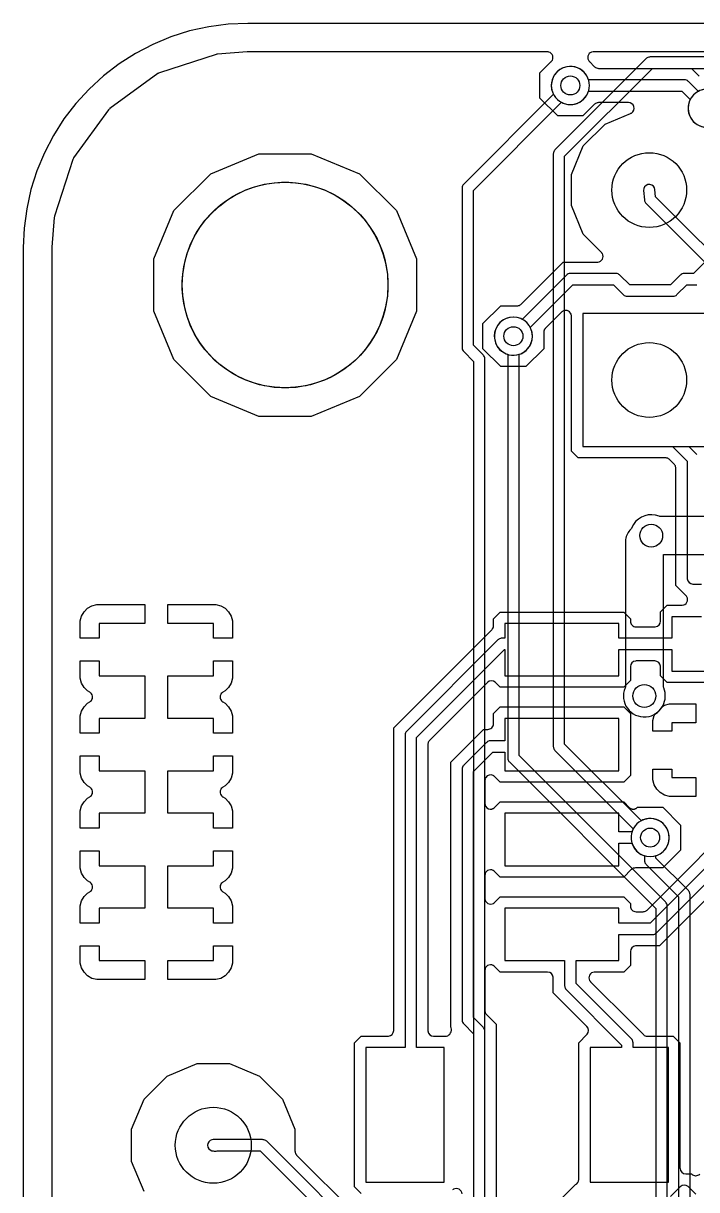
# Model space of a CAD drawing. Header units: inches. Extents: x 0 to 2.56, y 0 to 2.2.
# Drawn here: x 0 to 0.355, y 1.591 to 2.205 of the extents above; entities that cross this region are included whole.
import ezdxf

# ---------------------------------------------------------------- set-up
doc = ezdxf.new("R2010")
doc.units = ezdxf.units.IN

msp = doc.modelspace()

# ---------------------------------------------------------------- linework, layer by layer
at = {"layer": '16_copper_3V3'}
msp.add_lwpolyline([(0.36453, 2.05193), (0.29453, 2.05193), (0.29453, 1.98193), (0.35983, 1.98193)], dxfattribs=at)
at = {"layer": '16_copper_5V'}
msp.add_lwpolyline([(0.38012, 2.06612), (0.33288, 2.11336), (0.33251, 2.11722), (0.33231, 2.11805, 0.866047), (0.32654, 2.11664), (0.32701, 2.11171), (0.32706, 2.11153), (0.32707, 2.11133, 0.14139), (0.32788, 2.10988), (0.375, 2.06276)], format="xyb", dxfattribs=at)
at = {"layer": '16_copper_EEPROM_ID_SC'}
for points in [[(1.548, 2.187), (0.33, 2.187), (0.32967, 2.18695), (0.32933, 2.18693, 0.087654), (0.32837, 2.18652), (0.32815, 2.18633), (0.32788, 2.18612), (0.27988, 2.13812), (0.27968, 2.13785), (0.27946, 2.1376, 0.087651), (0.27907, 2.13663), (0.27905, 2.13634), (0.279, 2.136), (0.279, 1.824), (0.27905, 1.82367), (0.27907, 1.82333, 0.087654), (0.27948, 1.82237), (0.27967, 1.82215), (0.27988, 1.82188), (0.32113, 1.78062), (0.32073, 1.77984, 0.414214), (0.32616, 1.76673), (0.327, 1.76646), (0.327, 1.764, 0.14431), (0.32748, 1.76237), (0.32767, 1.76215), (0.32788, 1.76188), (0.345, 1.74476), (0.345, 1.554)], [(0.351, 1.55524), (0.351, 1.746), (0.35095, 1.74633), (0.35093, 1.74667, 0.087654), (0.35052, 1.74763), (0.35033, 1.74785), (0.35012, 1.74812), (0.333, 1.76524), (0.333, 1.76646), (0.33384, 1.76673), (0.33524, 1.76745, 0.924393), (0.32616, 1.78527), (0.32538, 1.78487), (0.285, 1.82524), (0.285, 2.13476), (0.33124, 2.181), (1.54676, 2.181)]]:
    msp.add_lwpolyline(points, format="xyb", dxfattribs=at)
at = {"layer": '16_copper_GND'}
msp.add_lwpolyline([(0.32954, 1.83983, 0.461008), (0.33716, 1.85478), (0.33696, 1.85516), (0.33696, 1.925), (0.3704, 1.925), (0.37078, 1.92481, 1), (0.37922, 1.94519), (0.37758, 1.94573, 0.158384), (0.37078, 1.94519), (0.3704, 1.945), (0.33519, 1.945), (0.33481, 1.94519, 0.36892), (0.32117, 1.94077), (0.32039, 1.93922), (0.32026, 1.93882), (0.31989, 1.93845, 0.158205), (0.31709, 1.93295), (0.31696, 1.93139, 0.000218), (0.31696, 1.93138), (0.31696, 1.85516), (0.31677, 1.85478, 0.560029), (0.32783, 1.83956)], format="xyb", close=True, dxfattribs=at)
at = {"layer": '16_copper_GPIO10_SDO'}
msp.add_lwpolyline([(0.339, 1.33554), (0.339, 1.74), (0.33895, 1.74033), (0.33893, 1.74067, 0.087654), (0.33852, 1.74163), (0.33833, 1.74185), (0.33812, 1.74212), (0.261, 1.81924), (0.261, 2.03046), (0.26184, 2.03073, 1), (0.25416, 2.04927), (0.25276, 2.04855, 0.6128), (0.25416, 2.03073), (0.255, 2.03046), (0.255, 1.818), (0.25505, 1.81767), (0.25507, 1.81733, 0.087654), (0.25548, 1.81637), (0.25567, 1.81615), (0.25588, 1.81588), (0.333, 1.73876), (0.333, 1.33554)], format="xyb", dxfattribs=at)
at = {"layer": '16_copper_GPIO9_SDI'}
for points in [[(0.243, 1.31154), (0.243, 2.028), (0.24295, 2.02833), (0.24293, 2.02867, 0.087654), (0.24252, 2.02963), (0.24233, 2.02985), (0.24212, 2.03012), (0.237, 2.03524), (0.237, 2.11676), (0.28338, 2.16313), (0.28416, 2.16273, 1), (0.29184, 2.18127), (0.29034, 2.18175, 0.612801), (0.27873, 2.16816), (0.27913, 2.16738), (0.23188, 2.12012), (0.23168, 2.11985), (0.23146, 2.1196, 0.087651), (0.23107, 2.11863), (0.23105, 2.11834), (0.231, 2.118), (0.231, 2.034), (0.23105, 2.03367), (0.23107, 2.03333, 0.087654), (0.23148, 2.03237), (0.23167, 2.03215), (0.23188, 2.03188), (0.237, 2.02676), (0.237, 1.31154)], [(1.254, 2.169), (0.414, 2.169), (0.41367, 2.16895), (0.41333, 2.16893, 0.087654), (0.41237, 2.16852), (0.41215, 2.16833), (0.41188, 2.16812), (0.40676, 2.163), (0.36954, 2.163), (0.36927, 2.16384, 1), (0.35073, 2.15616), (0.35145, 2.15476, 0.6128), (0.36927, 2.15616), (0.36954, 2.157), (0.408, 2.157), (0.40833, 2.15705), (0.40867, 2.15707, 0.087654), (0.40963, 2.15748), (0.40985, 2.15767), (0.41012, 2.15788), (0.41524, 2.163), (1.25276, 2.163)]]:
    msp.add_lwpolyline(points, format="xyb", dxfattribs=at)
at = {"layer": '1_copper_3V3'}
for points in [[(0.36453, 2.05193), (0.29453, 2.05193), (0.29453, 1.98193), (0.34183, 1.98193), (0.3495, 1.97426), (0.3495, 1.9125), (0.34953, 1.91228, 0.392588), (0.3525, 1.9095), (0.357, 1.9095)], [(0.357, 1.89232), (0.3415, 1.89232), (0.3415, 1.881), (0.31358, 1.881), (0.31358, 1.88878), (0.25354, 1.88878), (0.25354, 1.881), (0.252, 1.881, 0.14431), (0.25037, 1.88052), (0.25015, 1.88033), (0.24988, 1.88012), (0.20188, 1.83212), (0.20168, 1.83185), (0.20146, 1.8316, 0.087651), (0.20107, 1.83063), (0.20105, 1.83034), (0.201, 1.83), (0.201, 1.66543), (0.18028, 1.66543), (0.18028, 1.59457), (0.22161, 1.59457), (0.22161, 1.66543), (0.207, 1.66543), (0.207, 1.82876), (0.25324, 1.875), (0.25354, 1.875), (0.25354, 1.86122), (0.31358, 1.86122), (0.31358, 1.875), (0.3415, 1.875), (0.3415, 1.86358), (0.3785, 1.86358)]]:
    msp.add_lwpolyline(points, format="xyb", dxfattribs=at)
msp.add_lwpolyline([(0.35462, 1.97762), (0.35031, 1.98193), (0.36453, 1.98193)], dxfattribs=at)
at = {"layer": '1_copper_EEPROM_ID_SC'}
msp.add_lwpolyline([(0.31358, 1.773), (0.32046, 1.773), (0.32073, 1.77216, 1), (0.33927, 1.77984), (0.33855, 1.78124, 0.6128), (0.32073, 1.77984), (0.32046, 1.779), (0.31358, 1.779), (0.31358, 1.78878), (0.25354, 1.78878), (0.25354, 1.76122), (0.31358, 1.76122)], format="xyb", close=True, dxfattribs=at)
at = {"layer": '1_copper_EEPROM_ID_SD'}
msp.add_lwpolyline([(0.417, 1.81796), (0.33004, 1.731), (0.31358, 1.731), (0.31358, 1.73878), (0.25354, 1.73878), (0.25354, 1.71122), (0.285, 1.71122), (0.285, 1.698), (0.28505, 1.69767), (0.28507, 1.69733, 0.087654), (0.28548, 1.69637), (0.28567, 1.69615), (0.28588, 1.69588), (0.315, 1.66676), (0.315, 1.66543), (0.29839, 1.66543), (0.29839, 1.59457), (0.33972, 1.59457), (0.33972, 1.66543), (0.321, 1.66543), (0.321, 1.668, 0.14431), (0.32052, 1.66963), (0.32033, 1.66985), (0.32012, 1.67012), (0.291, 1.69924), (0.291, 1.71122), (0.31358, 1.71122), (0.31358, 1.725), (0.33128, 1.725), (0.33162, 1.72505), (0.33195, 1.72507, 0.087654), (0.33291, 1.72548), (0.33313, 1.72567), (0.33341, 1.72588), (0.42212, 1.81459)], format="xyb", dxfattribs=at)
at = {"layer": '1_copper_GND'}
for points in [[(0.17779, 1.58857), (0.17428, 1.59208), (0.17428, 1.66792), (0.17779, 1.67143), (0.192, 1.67143), (0.19222, 1.67146, 0.392588), (0.195, 1.67443), (0.195, 1.83373), (0.24666, 1.88539), (0.24686, 1.88566), (0.24708, 1.88592, 0.087651), (0.24748, 1.88688), (0.2475, 1.88717), (0.24754, 1.88751), (0.24754, 1.89126), (0.25106, 1.89478), (0.31607, 1.89478), (0.31958, 1.89126), (0.31958, 1.89, 0.414214), (0.32258, 1.887), (0.3325, 1.887), (0.33272, 1.88703, 0.392588), (0.3355, 1.89), (0.3355, 1.89481), (0.33901, 1.89832), (0.34671, 1.89832), (0.34682, 1.89834), (0.34693, 1.89833, 0.548396), (0.34932, 1.90279), (0.34912, 1.90306), (0.34896, 1.90331, 0.015772), (0.34883, 1.90344), (0.3435, 1.90877), (0.3435, 1.97053), (0.34345, 1.97086), (0.34343, 1.97119, 0.087654), (0.34302, 1.97216), (0.34283, 1.97238), (0.34262, 1.97265), (0.34022, 1.97505), (0.33995, 1.97525), (0.3397, 1.97547, 0.087651), (0.33873, 1.97586), (0.33844, 1.97588), (0.3381, 1.97593), (0.29204, 1.97593), (0.28853, 1.97944), (0.28853, 2.05056), (0.28851, 2.05067), (0.28852, 2.05078, 0.54841), (0.28406, 2.05318), (0.28379, 2.05297), (0.28354, 2.05281, 0.015772), (0.28341, 2.05268), (0.27488, 2.04415), (0.27468, 2.04388), (0.27446, 2.04363, 0.087651), (0.27407, 2.04266), (0.27405, 2.04237), (0.274, 2.04203), (0.274, 2.03337), (0.26463, 2.024), (0.25137, 2.024), (0.242, 2.03337), (0.242, 2.04663), (0.25137, 2.056), (0.26003, 2.056), (0.26036, 2.05605), (0.26069, 2.05607, 0.087654), (0.26166, 2.05648), (0.26188, 2.05667), (0.26215, 2.05688), (0.27812, 2.07285), (0.28427, 2.079), (0.30223, 2.079), (0.30234, 2.07902), (0.30245, 2.07901, 0.54841), (0.30485, 2.08346), (0.30464, 2.08374), (0.30448, 2.08398, 0.015772), (0.30435, 2.08412), (0.29477, 2.0937), (0.28853, 2.10877), (0.28853, 2.12508), (0.29477, 2.14015), (0.3063, 2.15169), (0.31968, 2.15723), (0.31991, 2.15737), (0.32012, 2.15746), (0.32016, 2.15748, 0.747777), (0.31853, 2.163), (0.30287, 2.163), (0.30254, 2.16295), (0.3022, 2.16293, 0.087654), (0.30124, 2.16252), (0.30102, 2.16233), (0.30075, 2.16212), (0.29463, 2.156), (0.28137, 2.156), (0.272, 2.16537), (0.272, 2.17863), (0.27798, 2.1846), (0.27804, 2.18469), (0.27813, 2.18477, 0.54841), (0.27667, 2.18961), (0.27633, 2.18966), (0.27604, 2.18972, 0.015781), (0.27585, 2.18972), (0.11811, 2.18972), (0.118, 2.18971), (0.11787, 2.18972), (0.10221, 2.18848), (0.10191, 2.18842), (0.10152, 2.18835), (0.07173, 2.17867), (0.07168, 2.17864), (0.07162, 2.17863), (0.07124, 2.17842), (0.07097, 2.17829, 0.006887), (0.0709, 2.17824), (0.04556, 2.15983), (0.04552, 2.15979), (0.04546, 2.15976), (0.04516, 2.15945), (0.04494, 2.15923, 0.006878), (0.04489, 2.15917), (0.02648, 2.13383), (0.02646, 2.13377), (0.02642, 2.13373), (0.02623, 2.13334), (0.02608, 2.13307, 0.00688), (0.02606, 2.13299), (0.01638, 2.1032), (0.01633, 2.1029), (0.01624, 2.10251), (0.01501, 2.08685), (0.01502, 2.08673), (0.015, 2.08661), (0.015, 1.51575)], [(1.57785, 2.18972), (0.30015, 2.18972), (0.30003, 2.18971), (0.29992, 2.18972, 0.548403), (0.29753, 2.18526), (0.29773, 2.18499), (0.29789, 2.18474, 0.015772), (0.29802, 2.1846), (0.30075, 2.18188), (0.30102, 2.18168), (0.30127, 2.18146, 0.087664), (0.30224, 2.18107), (0.30253, 2.18105), (0.30287, 2.181), (0.35173, 2.181), (0.35585, 2.17688)], [(0.38099, 1.85758), (0.33901, 1.85758), (0.3355, 1.8611), (0.3355, 1.866), (0.33546, 1.86622, 0.392588), (0.3325, 1.869), (0.32258, 1.869), (0.32236, 1.86897, 0.392588), (0.31958, 1.866), (0.31958, 1.85874), (0.31607, 1.85522), (0.25106, 1.85522), (0.24862, 1.85765), (0.24845, 1.85779, 0.39257), (0.24438, 1.85765), (0.21388, 1.82715), (0.21368, 1.82688), (0.21346, 1.82663, 0.087651), (0.21307, 1.82566), (0.21305, 1.82537), (0.213, 1.82503), (0.213, 1.67443), (0.21303, 1.67421, 0.392588), (0.216, 1.67143), (0.2226, 1.67143), (0.22271, 1.67145), (0.22282, 1.67144, 0.425755), (0.22521, 1.6759), (0.22501, 1.67617), (0.225, 1.67618), (0.225, 1.81573), (0.24227, 1.833), (0.24454, 1.833, 0.414214), (0.24754, 1.836), (0.24754, 1.84126), (0.25106, 1.84478), (0.31607, 1.84478), (0.31958, 1.84126), (0.31958, 1.80874), (0.31607, 1.80522), (0.25106, 1.80522), (0.24812, 1.80816), (0.24803, 1.80822), (0.24796, 1.80831), (0.24774, 1.80845), (0.24763, 1.80854), (0.24758, 1.80856), (0.24743, 1.80867, 0.395858), (0.24346, 1.80763), (0.24333, 1.80734), (0.24331, 1.80731), (0.24327, 1.80723), (0.24326, 1.80721), (0.24318, 1.80706, 0.018634), (0.24311, 1.80685), (0.24307, 1.80657), (0.24303, 1.80641), (0.24303, 1.80633), (0.24301, 1.80623, 0.015781), (0.243, 1.80604), (0.243, 1.79396), (0.24302, 1.79385, 0.018682), (0.24303, 1.79363), (0.24303, 1.79355), (0.24308, 1.79339), (0.24312, 1.79312, 0.018639), (0.24319, 1.7929), (0.24327, 1.79276), (0.24328, 1.79273), (0.24333, 1.79266), (0.24335, 1.79263), (0.24348, 1.79234, 0.315118), (0.24666, 1.79104), (0.24688, 1.79112), (0.24688, 1.79112), (0.24689, 1.79112), (0.24696, 1.79115), (0.24727, 1.79124, 0.018627), (0.24746, 1.79135), (0.24761, 1.79145), (0.24766, 1.79148), (0.24777, 1.79158), (0.24798, 1.79171, 0.015772), (0.24812, 1.79184), (0.25106, 1.79478), (0.31607, 1.79478), (0.31899, 1.79186), (0.31917, 1.79172), (0.31933, 1.79157), (0.31944, 1.79151, 0.01248), (0.31956, 1.79143), (0.31967, 1.79135, 0.037289), (0.32008, 1.79116), (0.32024, 1.79113, 0.006737), (0.32032, 1.79111), (0.32048, 1.79105, 0.037294), (0.32092, 1.79099), (0.3211, 1.791), (0.32113, 1.791), (0.32114, 1.791), (0.32133, 1.79099), (0.32155, 1.79104), (0.32178, 1.79105, 0.014946), (0.32201, 1.79114), (0.32217, 1.79117, 0.027833), (0.32258, 1.79136), (0.32269, 1.79145, 0.009609), (0.32281, 1.79153), (0.32292, 1.79159, 0.041304), (0.32337, 1.792), (0.33663, 1.792), (0.346, 1.78263), (0.346, 1.76937), (0.33663, 1.76), (0.32237, 1.76), (0.3223, 1.76001, 0.196239), (0.32016, 1.75927), (0.31999, 1.75914), (0.31607, 1.75522), (0.25106, 1.75522), (0.24812, 1.75816), (0.24803, 1.75822), (0.24796, 1.75831, 0.54841), (0.24311, 1.75685), (0.24307, 1.75651), (0.24301, 1.75623, 0.015781), (0.243, 1.75604), (0.243, 1.74396), (0.24302, 1.74385), (0.24301, 1.74374, 0.548396), (0.24746, 1.74135), (0.24774, 1.74155), (0.24798, 1.74171, 0.015772), (0.24812, 1.74184), (0.25106, 1.74478), (0.31607, 1.74478), (0.31958, 1.74126), (0.31958, 1.74, 0.414214), (0.32258, 1.737), (0.32631, 1.737), (0.32665, 1.73705), (0.32698, 1.73707, 0.087654), (0.32794, 1.73748), (0.32816, 1.73767), (0.32844, 1.73788), (0.3834, 1.79284)], [(0.429, 1.81299), (0.33501, 1.719), (0.32258, 1.719), (0.32236, 1.71897, 0.392588), (0.31958, 1.716), (0.31958, 1.70874), (0.31607, 1.70522), (0.30075, 1.70522), (0.30064, 1.7052), (0.30053, 1.70521, 0.54841), (0.29813, 1.70076), (0.29834, 1.70048), (0.2985, 1.70024, 0.015772), (0.29863, 1.7001), (0.32085, 1.67788), (0.32642, 1.67231), (0.32668, 1.67211), (0.32694, 1.67189, 0.087651), (0.32791, 1.6715), (0.3282, 1.67148), (0.32854, 1.67143), (0.34221, 1.67143), (0.34572, 1.66792), (0.34572, 1.602), (0.34576, 1.60178, 0.392588), (0.34872, 1.599), (0.35173, 1.599), (0.35188, 1.59885, 0.182584), (0.35381, 1.59798), (0.35402, 1.59799, 0.197442), (0.35612, 1.59885)], [(0.273, 1.57573), (0.29051, 1.59324), (0.29065, 1.59328, 0.291647), (0.29239, 1.596), (0.29239, 1.66792), (0.29675, 1.67228), (0.29688, 1.67246, 0.39257), (0.29675, 1.67652), (0.279, 1.69427), (0.279, 1.70222), (0.27897, 1.70244, 0.392588), (0.276, 1.70522), (0.25106, 1.70522), (0.24812, 1.70816), (0.24803, 1.70822), (0.24796, 1.70831, 0.54841), (0.24311, 1.70685), (0.24307, 1.70651), (0.24301, 1.70623, 0.015781), (0.243, 1.70604), (0.243, 1.68497), (0.24305, 1.68464), (0.24307, 1.68431, 0.087654), (0.24348, 1.68334), (0.24367, 1.68312), (0.24388, 1.68285), (0.249, 1.67773), (0.249, 1.56827)], [(0.06355, 1.58965), (0.057, 1.60545), (0.057, 1.62256), (0.06355, 1.63837), (0.07564, 1.65046), (0.09145, 1.65701), (0.10855, 1.65701), (0.12436, 1.65046), (0.13645, 1.63837), (0.143, 1.62256), (0.143, 1.61097), (0.14303, 1.61075), (0.14303, 1.61055), (0.14306, 1.61046), (0.14307, 1.61031, 0.01577), (0.14312, 1.61012), (0.14324, 1.60986), (0.14328, 1.60973), (0.14331, 1.60968), (0.14338, 1.60951, 0.015774), (0.14348, 1.60934), (0.14367, 1.60912), (0.14373, 1.60904), (0.14375, 1.60902), (0.14376, 1.60901), (0.14388, 1.60885), (0.1745, 1.57823)], [(0.23099, 1.58845, 0.548403), (0.22653, 1.59084), (0.22626, 1.59064), (0.22602, 1.59048, 0.015772)]]:
    msp.add_lwpolyline(points, format="xyb", dxfattribs=at)
for points in [[(0.12404, 1.9978), (0.09863, 2.00832), (0.07919, 2.02777), (0.06866, 2.05318), (0.06866, 2.08068), (0.07919, 2.10609), (0.09863, 2.12554), (0.12404, 2.13606), (0.15155, 2.13606), (0.17696, 2.12554), (0.1964, 2.10609), (0.20693, 2.08068), (0.20693, 2.05318), (0.1964, 2.02777), (0.17696, 2.00832), (0.15155, 1.9978)], [(0.03, 1.881), (0.03, 1.8901), (0.03068, 1.89264), (0.032, 1.89492), (0.03386, 1.89678), (0.03614, 1.8981), (0.03868, 1.89878), (0.06402, 1.89878), (0.06402, 1.88878), (0.04, 1.88878), (0.04, 1.881)], [(0.10004, 1.881), (0.10004, 1.88878), (0.07602, 1.88878), (0.07602, 1.89878), (0.10136, 1.89878), (0.1039, 1.8981), (0.10618, 1.89678), (0.10804, 1.89492), (0.10936, 1.89264), (0.11004, 1.8901), (0.11004, 1.881)], [(0.3315, 1.83205), (0.3315, 1.83773), (0.33218, 1.84028), (0.33266, 1.84112), (0.33273, 1.84115), (0.33413, 1.84217), (0.33535, 1.84339), (0.33637, 1.84479), (0.33652, 1.84509), (0.33764, 1.84574), (0.34018, 1.84642), (0.354, 1.84642), (0.354, 1.83642), (0.3415, 1.83642), (0.3415, 1.83205)], [(0.34018, 1.79768), (0.33764, 1.79836), (0.33536, 1.79968), (0.33349, 1.80154), (0.33218, 1.80382), (0.3315, 1.80636), (0.3315, 1.81205), (0.3415, 1.81205), (0.3415, 1.80768), (0.354, 1.80768), (0.354, 1.79768)], [(0.03868, 1.70122), (0.03614, 1.7019), (0.03386, 1.70322), (0.032, 1.70508), (0.03068, 1.70736), (0.03, 1.7099), (0.03, 1.719), (0.04, 1.719), (0.04, 1.71122), (0.06402, 1.71122), (0.06402, 1.70122)], [(0.07602, 1.70122), (0.07602, 1.71122), (0.10004, 1.71122), (0.10004, 1.719), (0.11004, 1.719), (0.11004, 1.7099), (0.10936, 1.70736), (0.10804, 1.70508), (0.10618, 1.70322), (0.1039, 1.7019), (0.10136, 1.70122)]]:
    msp.add_lwpolyline(points, close=True, dxfattribs=at)
for points in [[(0.03, 1.831), (0.03, 1.8401), (0.03068, 1.84264), (0.032, 1.84492), (0.03386, 1.84678), (0.03493, 1.8474, 0.430484), (0.03592, 1.85163), (0.03578, 1.85187), (0.03567, 1.85197), (0.03558, 1.85209), (0.03535, 1.85228), (0.03516, 1.85246, 0.016745), (0.03493, 1.8526), (0.03386, 1.85322), (0.032, 1.85508), (0.03068, 1.85736), (0.03, 1.8599), (0.03, 1.869), (0.04, 1.869), (0.04, 1.86122), (0.06402, 1.86122), (0.06402, 1.83878), (0.04, 1.83878), (0.04, 1.831)], [(0.10004, 1.831), (0.10004, 1.83878), (0.07602, 1.83878), (0.07602, 1.86122), (0.10004, 1.86122), (0.10004, 1.869), (0.11004, 1.869), (0.11004, 1.8599), (0.10936, 1.85736), (0.10804, 1.85508), (0.10618, 1.85322), (0.1051, 1.8526, 0.430518), (0.10412, 1.84837), (0.10426, 1.84813), (0.10437, 1.84803), (0.10446, 1.84791), (0.10469, 1.84772), (0.10488, 1.84754, 0.016744), (0.1051, 1.8474), (0.10618, 1.84678), (0.10804, 1.84492), (0.10936, 1.84264), (0.11004, 1.8401), (0.11004, 1.831)], [(0.03, 1.781), (0.03, 1.7901), (0.03068, 1.79264), (0.032, 1.79492), (0.03386, 1.79678), (0.03493, 1.7974, 0.430555), (0.03592, 1.80163), (0.03578, 1.80187, 0.017746), (0.03558, 1.80209), (0.03535, 1.80228), (0.03516, 1.80246, 0.016747), (0.03493, 1.8026), (0.03386, 1.80322), (0.032, 1.80508), (0.03068, 1.80736), (0.03, 1.8099), (0.03, 1.819), (0.04, 1.819), (0.04, 1.81122), (0.06402, 1.81122), (0.06402, 1.78878), (0.04, 1.78878), (0.04, 1.781)], [(0.10004, 1.781), (0.10004, 1.78878), (0.07602, 1.78878), (0.07602, 1.81122), (0.10004, 1.81122), (0.10004, 1.819), (0.11004, 1.819), (0.11004, 1.8099), (0.10936, 1.80736), (0.10804, 1.80508), (0.10618, 1.80322), (0.1051, 1.8026, 0.430518), (0.10412, 1.79837), (0.10426, 1.79813, 0.017747), (0.10446, 1.79791), (0.10469, 1.79772), (0.10488, 1.79754, 0.016753), (0.1051, 1.7974), (0.10618, 1.79678), (0.10804, 1.79492), (0.10936, 1.79264), (0.11004, 1.7901), (0.11004, 1.781)], [(0.03, 1.731), (0.03, 1.7401), (0.03068, 1.74264), (0.032, 1.74492), (0.03386, 1.74678), (0.03493, 1.7474, 0.430518), (0.03592, 1.75163), (0.03578, 1.75187), (0.03567, 1.75197), (0.03558, 1.75209), (0.03535, 1.75228), (0.03516, 1.75246, 0.016753), (0.03493, 1.7526), (0.03386, 1.75322), (0.032, 1.75508), (0.03068, 1.75736), (0.03, 1.7599), (0.03, 1.769), (0.04, 1.769), (0.04, 1.76122), (0.06402, 1.76122), (0.06402, 1.73878), (0.04, 1.73878), (0.04, 1.731)], [(0.10004, 1.731), (0.10004, 1.73878), (0.07602, 1.73878), (0.07602, 1.76122), (0.10004, 1.76122), (0.10004, 1.769), (0.11004, 1.769), (0.11004, 1.7599), (0.10936, 1.75736), (0.10804, 1.75508), (0.10618, 1.75322), (0.1051, 1.7526, 0.430555), (0.10412, 1.74837), (0.10426, 1.74813), (0.10437, 1.74803), (0.10446, 1.74791), (0.10469, 1.74772), (0.10488, 1.74754, 0.016747), (0.1051, 1.7474), (0.10618, 1.74678), (0.10804, 1.74492), (0.10936, 1.74264), (0.11004, 1.7401), (0.11004, 1.731)]]:
    msp.add_lwpolyline(points, format="xyb", close=True, dxfattribs=at)
at = {"layer": '1_copper_GPIO10_SDO'}
msp.add_lwpolyline([(0.375, 2.09524), (0.35276, 2.073), (0.348, 2.073), (0.34767, 2.07295), (0.34733, 2.07293, 0.087654), (0.34637, 2.07252), (0.34615, 2.07233), (0.34588, 2.07212), (0.34076, 2.067), (0.31924, 2.067), (0.31412, 2.07212), (0.31385, 2.07232), (0.3136, 2.07254, 0.087651), (0.31263, 2.07293), (0.31234, 2.07295), (0.312, 2.073), (0.288, 2.073), (0.28767, 2.07295), (0.28733, 2.07293, 0.087654), (0.28637, 2.07252), (0.28615, 2.07233), (0.28588, 2.07212), (0.26262, 2.04887), (0.26184, 2.04927, 1), (0.25416, 2.03073), (0.25566, 2.03025, 0.612801), (0.26727, 2.04384), (0.26687, 2.04462), (0.28924, 2.067), (0.31076, 2.067), (0.31588, 2.06188), (0.31615, 2.06168), (0.3164, 2.06146, 0.087651), (0.31737, 2.06107), (0.31766, 2.06105), (0.318, 2.061), (0.342, 2.061), (0.34233, 2.06105), (0.34267, 2.06107, 0.087654), (0.34363, 2.06148), (0.34385, 2.06167), (0.34412, 2.06188), (0.34924, 2.067), (0.354, 2.067), (0.35433, 2.06705), (0.35467, 2.06707, 0.087654)], format="xyb", dxfattribs=at)
at = {"layer": '1_copper_GPIO15_RX'}
msp.add_lwpolyline([(0.354, 1.58824), (0.35012, 1.59212), (0.34994, 1.59226, 0.39257), (0.34588, 1.59212), (0.34076, 1.587)], format="xyb", dxfattribs=at)
at = {"layer": '1_copper_GPIO9_SDI'}
msp.add_lwpolyline([(0.36234, 2.15025, 1), (0.35766, 2.16975), (0.35616, 2.16927), (0.35538, 2.16887), (0.35012, 2.17412), (0.34985, 2.17432), (0.3496, 2.17454, 0.087651), (0.34863, 2.17493), (0.34834, 2.17495), (0.348, 2.175), (0.29754, 2.175), (0.29727, 2.17584, 1), (0.27873, 2.16816), (0.27945, 2.16676, 0.6128), (0.29727, 2.16816), (0.29754, 2.169), (0.34676, 2.169), (0.35113, 2.16462), (0.35073, 2.16384, 0.560029), (0.36079, 2.15)], format="xyb", close=True, dxfattribs=at)
at = {"layer": '1_copper_N11'}
for points in [[(0.243, 1.572), (0.243, 1.674), (0.24295, 1.67433), (0.24293, 1.67467, 0.087654), (0.24252, 1.67563), (0.24233, 1.67585), (0.24212, 1.67612), (0.237, 1.68124), (0.237, 1.81076), (0.24724, 1.821), (0.25354, 1.821), (0.25354, 1.81122), (0.31358, 1.81122), (0.31358, 1.83878), (0.25354, 1.83878), (0.25354, 1.827), (0.246, 1.827), (0.24567, 1.82695), (0.24533, 1.82693, 0.087654), (0.24437, 1.82652), (0.24415, 1.82633), (0.24388, 1.82612), (0.23188, 1.81412), (0.23168, 1.81385), (0.23146, 1.8136, 0.087651), (0.23107, 1.81263), (0.23105, 1.81234), (0.231, 1.812), (0.231, 1.68), (0.23105, 1.67967), (0.23107, 1.67933, 0.087654), (0.23148, 1.67837), (0.23167, 1.67815), (0.23188, 1.67788), (0.237, 1.67276), (0.237, 1.57324)], [(0.18344, 1.5608), (0.12812, 1.61612), (0.12785, 1.61632), (0.1276, 1.61654, 0.087651), (0.12663, 1.61693), (0.12634, 1.61695), (0.126, 1.617), (0.10201, 1.617), (0.10001, 1.61701), (0.09916, 1.61689, 0.752237), (0.09917, 1.61112), (0.09999, 1.61101, 0.149075), (0.102, 1.611), (0.12476, 1.611), (0.18344, 1.55232)]]:
    msp.add_lwpolyline(points, format="xyb", dxfattribs=at)
at = {"layer": 'drills_NPTH'}
msp.add_circle((0.1378, 2.06693), 0.05413, dxfattribs=at)
at = {"layer": 'drills_PTH'}
for centre, radius in [((0.32953, 2.11693), 0.01969), ((0.32953, 2.01693), 0.01969), ((0.1, 1.61401), 0.02)]:
    msp.add_circle(centre, radius, dxfattribs=at)
at = {"layer": 'drills_via_1_16'}
for centre, radius in [((0.288, 2.172), 0.005), ((0.258, 2.04), 0.005), ((0.33058, 1.935), 0.006), ((0.32696, 1.85056), 0.006), ((0.33, 1.776), 0.005)]:
    msp.add_circle(centre, radius, dxfattribs=at)
at = {"layer": 'holes'}
msp.add_lwpolyline([(0.19193, 2.065), (0.19165, 2.06114), (0.1911, 2.05731), (0.19028, 2.05353), (0.18919, 2.04982), (0.18784, 2.0462), (0.18623, 2.04268), (0.18438, 2.03929), (0.18229, 2.03604), (0.17997, 2.03294), (0.17744, 2.03002), (0.17471, 2.02728), (0.17178, 2.02475), (0.16869, 2.02243), (0.16544, 2.02034), (0.16204, 2.01849), (0.15852, 2.01688), (0.1549, 2.01553), (0.15119, 2.01444), (0.14741, 2.01362), (0.14359, 2.01307), (0.13973, 2.0128), (0.13586, 2.0128), (0.132, 2.01307), (0.12818, 2.01362), (0.1244, 2.01444), (0.12069, 2.01553), (0.11707, 2.01688), (0.11355, 2.01849), (0.11015, 2.02034), (0.1069, 2.02243), (0.10381, 2.02475), (0.10088, 2.02728), (0.09815, 2.03002), (0.09562, 2.03294), (0.0933, 2.03604), (0.09121, 2.03929), (0.08936, 2.04268), (0.08775, 2.0462), (0.0864, 2.04982), (0.08531, 2.05353), (0.08449, 2.05731), (0.08394, 2.06114), (0.08366, 2.065), (0.08366, 2.06886), (0.08394, 2.07272), (0.08449, 2.07655), (0.08531, 2.08033), (0.0864, 2.08404), (0.08775, 2.08766), (0.08936, 2.09118), (0.09121, 2.09457), (0.0933, 2.09782), (0.09562, 2.10092), (0.09815, 2.10384), (0.10088, 2.10657), (0.10381, 2.10911), (0.1069, 2.11142), (0.11015, 2.11351), (0.11355, 2.11537), (0.11707, 2.11697), (0.12069, 2.11833), (0.1244, 2.11941), (0.12818, 2.12024), (0.132, 2.12079), (0.13586, 2.12106), (0.13973, 2.12106), (0.14359, 2.12079), (0.14741, 2.12024), (0.15119, 2.11941), (0.1549, 2.11833), (0.15852, 2.11697), (0.16204, 2.11537), (0.16544, 2.11351), (0.16869, 2.11142), (0.17178, 2.10911), (0.17471, 2.10657), (0.17744, 2.10384), (0.17997, 2.10092), (0.18229, 2.09782), (0.18438, 2.09457), (0.18623, 2.09118), (0.18784, 2.08766), (0.18919, 2.08404), (0.19028, 2.08033), (0.1911, 2.07655), (0.19165, 2.07272), (0.19193, 2.06886), (0.19193, 2.065)], close=True, dxfattribs=at)
at = {"layer": 'outline'}
msp.add_lwpolyline([(2.44094, 2.20472), (0.11811, 2.20472), (0.10782, 2.20427), (0.0976, 2.20293), (0.08754, 2.2007), (0.07771, 2.1976), (0.06819, 2.19366), (0.05906, 2.1889), (0.05037, 2.18336), (0.04219, 2.17709), (0.03459, 2.17013), (0.02763, 2.16253), (0.02136, 2.15436), (0.01582, 2.14567), (0.01107, 2.13653), (0.00712, 2.12701), (0.00402, 2.11718), (0.00179, 2.10712), (0.00045, 2.09691), (0, 2.08661), (0, 1.51575)], dxfattribs=at)

doc.saveas('drawing.dxf')
